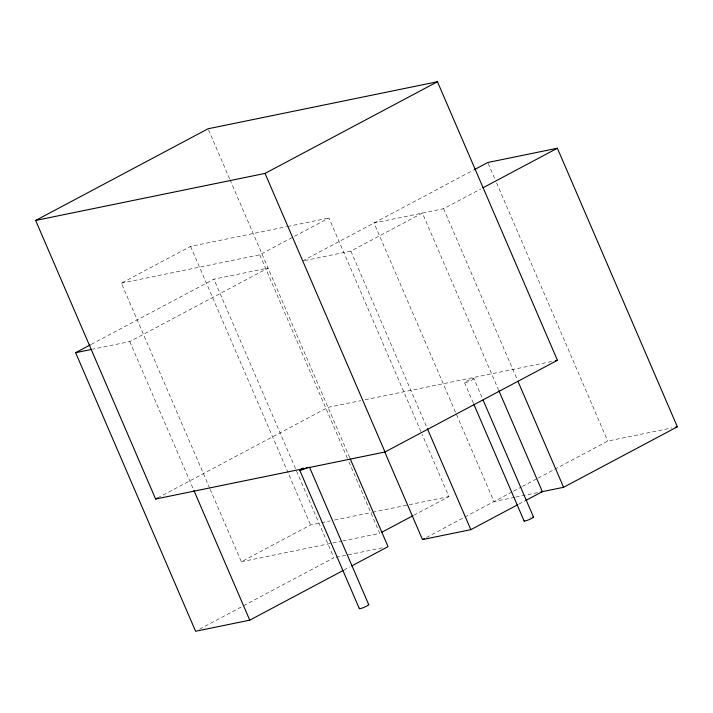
<?xml version="1.0" encoding="UTF-8"?>
<svg xmlns="http://www.w3.org/2000/svg" width="713" height="713" viewBox="0 0 713 713"><rect width="100%" height="100%" fill="white"/><g stroke="black" fill="none" stroke-linecap="round" stroke-linejoin="round"><path stroke-width="0.53" stroke-dasharray="3.56 2.67" d="M209.72 488.271L121.388 283.168L190.576 246.386L286.457 226.716M91.317 344.343L213.9 279.175L268.061 268.07L129.793 341.58L92.957 349.138M121.388 283.168L259.764 254.791L328.951 218L421.677 433.308M302.526 260.994L473.067 170.327M304.674 260.557L350.885 251.083L422.372 213.071L498.396 389.601M514.652 497.326L493.984 501.56L374.013 222.991L443.611 208.713L480.883 188.9M157.582 497.986L328.042 407.355L360.662 400.661M210.157 489.296L241.359 561.746L310.547 524.955L320.351 522.95M199.524 629.178L333.871 557.753L213.9 279.175M413.843 515.232L448.923 496.578L422.114 434.333M343.907 570.106L349.789 566.978M426.419 537.486L512.62 491.658M513.601 491.132L521.453 486.961M522.433 486.444L537.139 478.619M538.119 478.102L607.752 441.08L671.913 427.916M518.841 504.144L524.723 501.016M287.544 226.493L328.951 218M365.011 399.77L551.996 361.429M321.447 522.727L330.164 520.936M334.522 520.044L371.562 512.442M372.649 512.219L448.923 496.578M515.74 497.104L537.486 492.638M241.359 561.746L331.795 543.199M332.882 542.976L341.598 541.185M342.695 540.962L379.735 533.369L348.532 460.919M336.037 557.308L382.614 547.753M473.895 378.639A5.098 0.668 -23.3 0 1 466.979 382.213A5.098 0.668 -23.3 0 1 466.748 381.063A5.098 0.668 -23.3 0 1 473.895 378.639L482.22 398.023M488.218 163.527L494.804 178.829M496.569 182.911L607.752 441.08M443.611 208.713L517.442 380.145M464.528 382.658L473.289 403.005M350.885 251.083L426.909 427.613M208.508 129.802L229.604 178.776M230.049 179.801L349.798 457.862M259.764 254.791L348.096 459.894M190.576 246.386L310.547 524.955M129.793 341.58L193.508 489.546M530.053 517.79A5.098 0.668 -23.3 0 1 530.517 517.62"/><path stroke-width="1.07" d="M35.65 220.451L208.071 128.777L437.452 81.737L557.432 360.306L385.011 451.989L155.621 499.029L35.65 220.451L265.031 173.411L437.452 81.737M342.926 570.623L249.764 620.158L195.603 631.263L75.631 352.694L90.337 344.869M474.047 169.801L487.772 162.502L557.379 148.224L677.35 426.802L563.591 487.291L540.748 491.97M482.844 187.858L557.379 148.224M155.621 499.029L157.582 497.986M381.687 532.326L412.872 515.749M351.75 565.935L388.032 546.639L350.243 458.887M384.708 451.819L422.497 539.572L424.458 538.529M422.497 539.572L470.856 529.652L517.861 504.661M525.695 500.499L542.343 491.649L498.842 390.626M75.631 352.694L91.879 349.361M555.258 360.76L557.432 360.306M675.175 427.247L677.35 426.802M483.093 400.064L533.493 517.023M309.495 467.193L368.71 604.633M517.888 381.17L563.591 487.291M473.726 404.021L524.117 521.016M427.354 428.638L470.856 529.652M265.031 173.411L385.011 451.989M299.736 470.224L359.334 608.626M193.954 490.562L249.764 620.158M533.057 516.916A5.098 0.668 -23.3 0 1 528.948 519.679A5.098 0.668 -23.3 0 1 524.438 520.597M368.282 604.526A5.098 0.668 -23.3 0 1 364.174 607.289A5.098 0.668 -23.3 0 1 359.655 608.207M307.838 467.309A5.098 0.668 -23.3 0 1 300.396 470.322A5.098 0.668 -23.3 0 1 303.248 468.049"/></g></svg>
